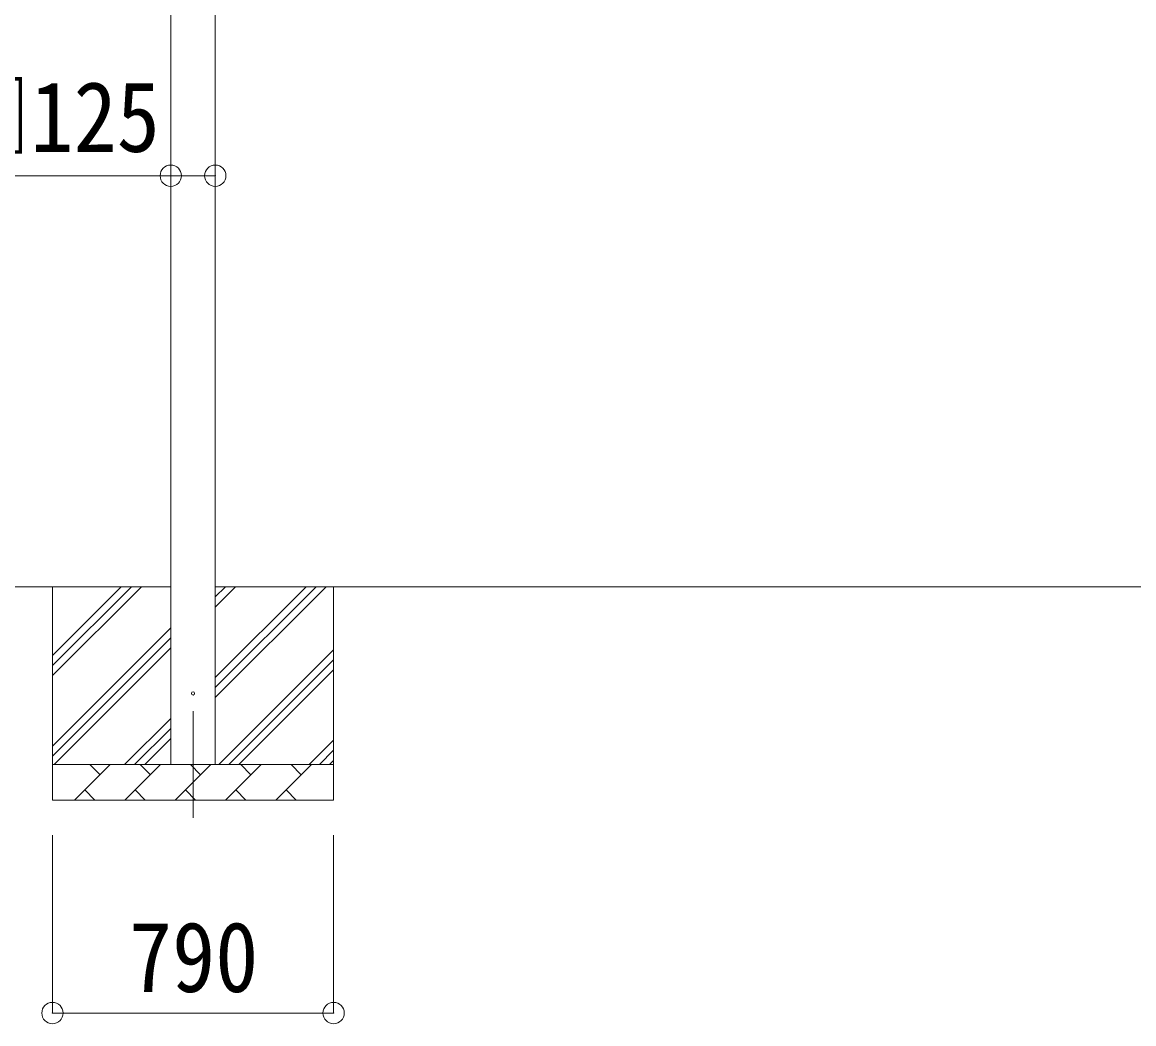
# Model space of a CAD drawing. Units: millimetres at full size, sheet at 1:60; details may follow other scales. Extents: x -16864 to 16864, y -11640 to 11640.
# Drawn here: x -11386 to -8263, y -7789 to -4973 of the extents above; entities that cross this region are included whole.
import ezdxf
from ezdxf.enums import TextEntityAlignment as Align

# ---------------------------------------------------------------- set-up
doc = ezdxf.new("R2010")
doc.units = ezdxf.units.MM
doc.header["$LTSCALE"] = 60
doc.header["$PDMODE"] = 32
doc.header["$PDSIZE"] = 60
doc.linetypes.add('CHAIN1', pattern=[8, 5, -1, 1, -1])
for name, color, linetype, lineweight in [('0-1_Defpoints', 7, 'CHAIN1', 9), ('0-2_TEXT1', 4, 'Continuous', 9), ('0-3_SHAPE', 7, 'Continuous', 9), ('0-8_TABLE1', 6, 'Continuous', 9)]:
    doc.layers.add(name, color=color, linetype=linetype, lineweight=lineweight)
doc.styles.add('ＭＳ ゴシック', font='')
doc.styles.get('ＭＳ ゴシック').set_extended_font_data('MS Gothic')

msp = doc.modelspace()

# ---------------------------------------------------------------- linework, layer by layer
at = {"layer": '0-1_Defpoints'}
msp.add_line((-10906.48, -6909.99), (-10906.48, -7258.99), dxfattribs=at)
at = {"layer": '0-2_TEXT1'}
for p, q in [((-10968.98, -7059.99), (-10968.98, -3559.99)), ((-10843.98, -3559.99), (-10843.98, -7059.99))]:
    msp.add_line(p, q, dxfattribs=at)
msp.add_circle((-10906.48, -6859.99), 4.5, dxfattribs=at)
at = {"layer": '0-3_SHAPE'}
for p, q in [((-10968.98, -6559.99), (-12605.18, -6559.99)), ((-11301.48, -6559.99), (-11301.48, -7159.99)), ((-11301.48, -6753.47), (-11108, -6559.99)), ((-11301.48, -6781.76), (-11079.72, -6559.99)), ((-11301.48, -6810.04), (-11051.43, -6559.99)), ((-6295.98, -6559.99), (-10843.98, -6559.99)), ((-10843.98, -6588.81), (-10815.16, -6559.99)), ((-10843.98, -6617.1), (-10786.87, -6559.99)), ((-10843.98, -6871.66), (-10532.32, -6559.99)), ((-10843.98, -6815.09), (-10588.88, -6559.99)), ((-10843.98, -6843.37), (-10560.6, -6559.99)), ((-10511.48, -6559.99), (-10511.48, -7159.99)), ((-11301.48, -7008.03), (-10968.98, -6675.53)), ((-11301.48, -7036.31), (-10968.98, -6703.81)), ((-11296.87, -7059.99), (-10968.98, -6732.1)), ((-10834.33, -7059.99), (-10511.48, -6737.15)), ((-10806.04, -7059.99), (-10511.48, -6765.43)), ((-10777.76, -7059.99), (-10511.48, -6793.72)), ((-11098.88, -7059.99), (-10968.98, -6930.09)), ((-11070.6, -7059.99), (-10968.98, -6958.37)), ((-11042.32, -7059.99), (-10968.98, -6986.66)), ((-10579.77, -7059.99), (-10511.48, -6991.71)), ((-10551.48, -7059.99), (-10511.48, -7019.99)), ((-10523.2, -7059.99), (-10511.48, -7048.27)), ((-11301.48, -7059.99), (-10511.48, -7059.99)), ((-11239.33, -7159.99), (-11139.33, -7059.99)), ((-11167.88, -7088.54), (-11196.43, -7059.99)), ((-11097.9, -7159.99), (-10997.9, -7059.99)), ((-11026.46, -7088.54), (-11055.01, -7059.99)), ((-10956.48, -7159.99), (-10856.48, -7059.99)), ((-10885.04, -7088.54), (-10913.59, -7059.99)), ((-10815.06, -7159.99), (-10715.06, -7059.99)), ((-10743.62, -7088.54), (-10772.17, -7059.99)), ((-10673.64, -7159.99), (-10573.64, -7059.99)), ((-10602.19, -7088.54), (-10630.75, -7059.99)), ((-11210.77, -7131.44), (-11182.22, -7159.99)), ((-11069.35, -7131.44), (-11040.8, -7159.99)), ((-10927.93, -7131.44), (-10899.38, -7159.99)), ((-10786.51, -7131.44), (-10757.96, -7159.99)), ((-10645.09, -7131.44), (-10616.53, -7159.99)), ((-10511.48, -7159.99), (-11301.48, -7159.99))]:
    msp.add_line(p, q, dxfattribs=at)
at = {"layer": '0-8_TABLE1'}
for p, q in [((-11301.48, -7758.99), (-11301.48, -7258.99)), ((-10511.48, -7758.99), (-10511.48, -7258.99)), ((-11301.48, -7758.99), (-10511.48, -7758.99))]:
    msp.add_line(p, q, dxfattribs=at)
msp.add_lwpolyline([(-10843.98, -5404.31), (-10968.98, -5404.31), (-11593.56, -5404.31)], dxfattribs=at)
for p in [(-10968.98, -5404.31), (-10843.98, -5404.31), (-11301.48, -7758.99), (-10511.48, -7758.99)]:
    msp.add_point(p, dxfattribs=at)

# ---------------------------------------------------------------- texts
at = {"layer": '0-8_TABLE1', "color": 7, "style": 'ＭＳ ゴシック', "width": 0.9}
for s, p in [('□125', (-11606.16, -5396.46)), ('790', (-11086.48, -7758.99))]:
    msp.add_text(s, height=197.9, dxfattribs=at).set_placement(p, align=Align.BOTTOM_LEFT)

doc.saveas('drawing.dxf')
